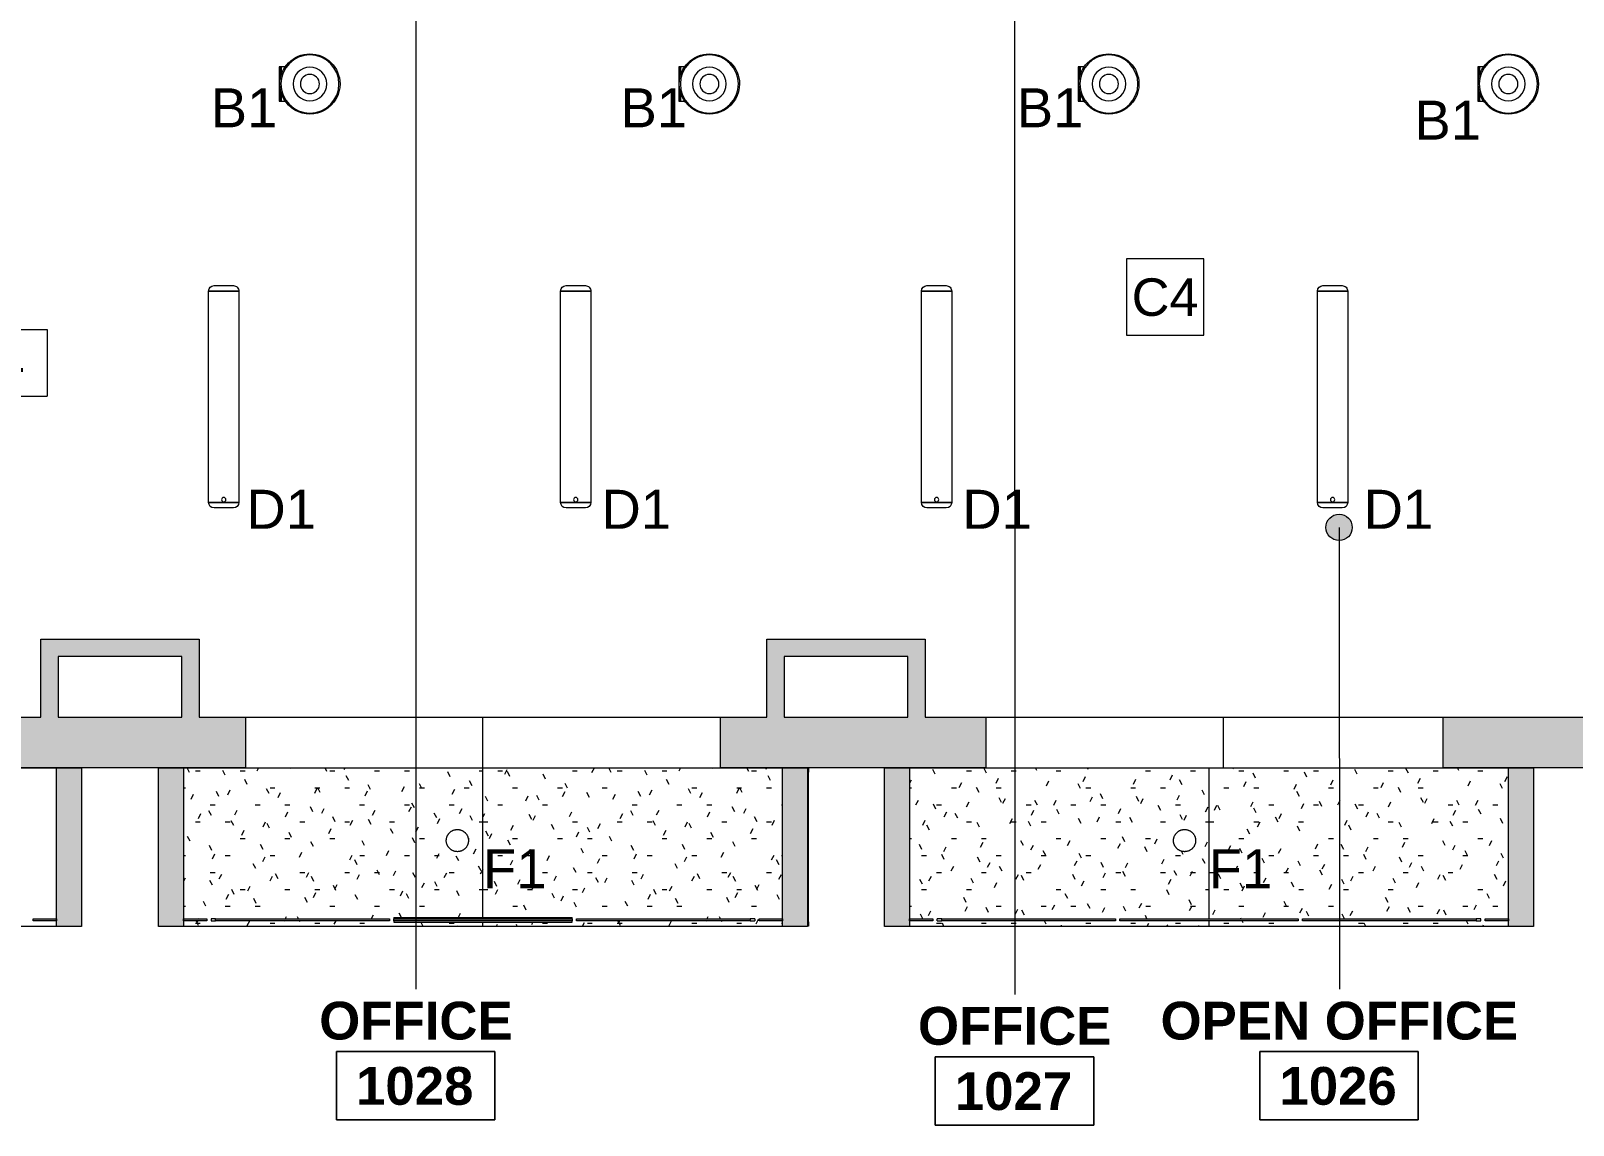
# Model space of a CAD drawing. Header units: inches. Extents: x 4387 to 7158, y 1246 to 2590.
# Drawn here: x 5614.2 to 5964.7, y 1259.7 to 1508.3 of the extents above; entities that cross this region are included whole.
import ezdxf

# ---------------------------------------------------------------- set-up
doc = ezdxf.new("R2010")
doc.units = ezdxf.units.IN
doc.header["$MEASUREMENT"] = 0
for name, color, linetype, lineweight in [('A-ANNO-KEYN', 231, 'Continuous', 9), ('A-AREA-IDEN', 2, 'Continuous', 9), ('A-CLNG', 13, 'Continuous', 13), ('A-CLNG-IDEN', 151, 'Continuous', 9), ('A-CLNG-PATT', 13, 'Continuous', 13), ('A-GENM', 13, 'Continuous', 9), ('A-GLAZ-CURT', 52, 'Continuous', 13), ('A-GLAZ-CWMG', 51, 'Continuous', 13), ('A-WALL', 113, 'Continuous', 13), ('A-WALL-PATT', 111, 'Continuous', 13), ('E-LITE-EQPM', 33, 'Continuous', 9), ('E-LITE-EQPM-IDEN', 33, 'Continuous', 9)]:
    doc.layers.add(name, color=color, linetype=linetype, lineweight=lineweight)
doc.styles.add('Arial', font='arial.ttf', dxfattribs={"height": 8.851796})
doc.styles.add('Swis721 Lt BT', font='swissl.ttf', dxfattribs={"height": 8.514638})
doc.styles.add('Swis721 Lt BT_B', font='', dxfattribs={"height": 8.583975})
doc.styles.get('Swis721 Lt BT_B').set_extended_font_data('Swis721 Lt BT', bold=True)

# ---------------------------------------------------------------- blocks, each defined once
blk = doc.blocks.new('System Panel - Glazed-5120250-10TH FLOOR RCP')
at = {"layer": 'A-GLAZ-CURT'}
blk.add_hatch(color=10, dxfattribs=at).paths.add_polyline_path([(-19.25, 0.25), (-19.25, -0.25), (20.25, -0.25), (20.25, 0.25)], flags=0)
at = {"layer": 'A-GLAZ-CURT', "color": 55}
for p, q in [((-20.25, 0.25), (-20.25, -0.25)), ((-19.25, 0.25), (-20.25, 0.25)), ((-20.25, -0.25), (-19.25, -0.25))]:
    blk.add_line(p, q, dxfattribs=at)
at = {"layer": 'A-GLAZ-CURT', "color": 8, "lineweight": 20}
for p, q in [((-19.25, -0.25), (-19.25, 0.25)), ((-19.25, 0.25), (20.25, 0.25)), ((20.25, 0.25), (20.25, -0.25)), ((20.25, -0.25), (-19.25, -0.25))]:
    blk.add_line(p, q, dxfattribs=at)
blk = doc.blocks.new('System Panel - Glazed-4413610-10TH FLOOR RCP')
at = {"layer": 'A-GLAZ-CURT'}
blk.add_hatch(color=10, dxfattribs=at).paths.add_polyline_path([(20.25, 0.25), (-20.25, 0.25), (-20.25, -0.25), (20.25, -0.25)], flags=0)
at = {"layer": 'A-GLAZ-CURT', "color": 8, "lineweight": 20}
for p, q in [((-20.25, -0.25), (-20.25, 0.25)), ((-20.25, 0.25), (20.25, 0.25)), ((20.25, 0.25), (20.25, -0.25)), ((20.25, -0.25), (-20.25, -0.25))]:
    blk.add_line(p, q, dxfattribs=at)
blk = doc.blocks.new('System Panel - Glazed-5120251-10TH FLOOR RCP')
at = {"layer": 'A-GLAZ-CURT'}
blk.add_hatch(color=10, dxfattribs=at).paths.add_polyline_path([(-16.85, 0.25), (-20.25, 0.25), (-20.25, -0.25), (19.25, -0.25), (19.25, 0.25)], flags=0)
at = {"layer": 'A-GLAZ-CURT', "color": 8, "lineweight": 20}
for p, q in [((-20.25, -0.25), (-20.25, 0.25)), ((-20.25, 0.25), (19.25, 0.25)), ((19.25, 0.25), (19.25, -0.25)), ((19.25, -0.25), (-20.25, -0.25))]:
    blk.add_line(p, q, dxfattribs=at)
at = {"layer": 'A-GLAZ-CURT', "color": 55}
for p, q in [((20.25, 0.25), (19.25, 0.25)), ((20.25, 0.25), (20.25, -0.25)), ((19.25, -0.25), (20.25, -0.25))]:
    blk.add_line(p, q, dxfattribs=at)
blk = doc.blocks.new('System Panel - Glazed-5120255-10TH FLOOR RCP')
at = {"layer": 'A-GLAZ-CURT'}
blk.add_hatch(color=10, dxfattribs=at).paths.add_polyline_path([(-4.75, 0.25), (-4.75, -0.25), (0.58, -0.25), (0.58, 0.25)], flags=0)
at = {"layer": 'A-GLAZ-CURT', "color": 8, "lineweight": 20}
for p, q in [((-4.75, -0.25), (-4.75, 0.25)), ((-4.75, 0.25), (0.58, 0.25)), ((0.58, 0.25), (0.58, -0.25)), ((0.58, -0.25), (-4.75, -0.25))]:
    blk.add_line(p, q, dxfattribs=at)
blk = doc.blocks.new('System Panel - Glazed-5120256-10TH FLOOR RCP')
at = {"layer": 'A-GLAZ-CURT'}
blk.add_hatch(color=10, dxfattribs=at).paths.add_polyline_path([(0.58, -0.25), (0.58, 0.25), (-4.75, 0.25), (-4.75, -0.25)], flags=0)
at = {"layer": 'A-GLAZ-CURT', "color": 8, "lineweight": 20}
for p, q in [((-4.75, -0.25), (-4.75, 0.25)), ((-4.75, 0.25), (0.58, 0.25)), ((0.58, 0.25), (0.58, -0.25)), ((0.58, -0.25), (-4.75, -0.25))]:
    blk.add_line(p, q, dxfattribs=at)
blk = doc.blocks.new('System Panel - Glazed-5120317-10TH FLOOR RCP')
at = {"layer": 'A-GLAZ-CURT'}
blk.add_hatch(color=10, dxfattribs=at).paths.add_polyline_path([(20.25, -0.25), (20.25, 0.25), (-19.25, 0.25), (-19.25, -0.25)], flags=0)
at = {"layer": 'A-GLAZ-CURT', "color": 55}
for p, q in [((-20.25, 0.25), (-20.25, -0.25)), ((-19.25, 0.25), (-20.25, 0.25)), ((-20.25, -0.25), (-19.25, -0.25))]:
    blk.add_line(p, q, dxfattribs=at)
at = {"layer": 'A-GLAZ-CURT', "color": 8, "lineweight": 20}
for p, q in [((-19.25, -0.25), (-19.25, 0.25)), ((-19.25, 0.25), (20.25, 0.25)), ((20.25, 0.25), (20.25, -0.25)), ((20.25, -0.25), (-19.25, -0.25))]:
    blk.add_line(p, q, dxfattribs=at)
blk = doc.blocks.new('System Panel - Glazed-4416021-10TH FLOOR RCP')
at = {"layer": 'A-GLAZ-CURT'}
blk.add_hatch(color=10, dxfattribs=at).paths.add_polyline_path([(-20.25, 0.25), (-20.25, -0.25), (20.25, -0.25), (20.25, 0.25), (-19.99, 0.25)], flags=0)
at = {"layer": 'A-GLAZ-CURT', "color": 8, "lineweight": 20}
for p, q in [((-20.25, -0.25), (-20.25, 0.25)), ((-20.25, 0.25), (20.25, 0.25)), ((20.25, 0.25), (20.25, -0.25)), ((20.25, -0.25), (-20.25, -0.25))]:
    blk.add_line(p, q, dxfattribs=at)
blk = doc.blocks.new('System Panel - Glazed-5120318-10TH FLOOR RCP')
at = {"layer": 'A-GLAZ-CURT'}
blk.add_hatch(color=10, dxfattribs=at).paths.add_polyline_path([(19.25, -0.25), (19.25, 0.25), (-20.25, 0.25), (-20.25, -0.25)], flags=0)
at = {"layer": 'A-GLAZ-CURT', "color": 8, "lineweight": 20}
for p, q in [((-20.25, -0.25), (-20.25, 0.25)), ((-20.25, 0.25), (19.25, 0.25)), ((19.25, 0.25), (19.25, -0.25)), ((19.25, -0.25), (-20.25, -0.25))]:
    blk.add_line(p, q, dxfattribs=at)
at = {"layer": 'A-GLAZ-CURT', "color": 55}
for p, q in [((20.25, 0.25), (19.25, 0.25)), ((20.25, 0.25), (20.25, -0.25)), ((19.25, -0.25), (20.25, -0.25))]:
    blk.add_line(p, q, dxfattribs=at)
blk = doc.blocks.new('Rectangular Mullion - 1_ Square-4415999-10TH FLOOR RCP')
at = {"layer": 'A-GLAZ-CWMG', "color": 55}
for p, q in [((5696.71, 1306.86), (5696.71, 1306.61)), ((5696.71, 1306.86), (5737.21, 1306.86)), ((5696.71, 1306.11), (5696.71, 1305.86)), ((5696.71, 1305.86), (5737.21, 1305.86)), ((5737.21, 1306.61), (5737.21, 1306.86)), ((5737.21, 1305.86), (5737.21, 1306.11))]:
    blk.add_line(p, q, dxfattribs=at)
blk = doc.blocks.new('Rectangular Mullion - 1_ Square-V33-10TH FLOOR RCP')
at = {"layer": 'A-GLAZ-CWMG', "color": 55}
for p, q in [((5790.71, 1305.91), (5790.95, 1305.91)), ((5790.95, 1304.91), (5790.71, 1304.91)), ((5790.95, 1305.91), (5790.95, 1304.91))]:
    blk.add_line(p, q, dxfattribs=at)
blk = doc.blocks.new('Rectangular Mullion - 1_ Square-V34-10TH FLOOR RCP')
at = {"layer": 'A-GLAZ-CWMG', "color": 55}
for p, q in [((5790.95, 1339.9), (5790.71, 1339.9)), ((5790.95, 1305.91), (5790.95, 1339.9)), ((5790.71, 1305.91), (5790.95, 1305.91))]:
    blk.add_line(p, q, dxfattribs=at)
blk = doc.blocks.new('Rectangular Mullion - 1_ Square-V35-10TH FLOOR RCP')
at = {"layer": 'A-GLAZ-CWMG', "color": 55}
for p, q in [((5790.95, 1339.9), (5790.71, 1339.9)), ((5790.95, 1340.86), (5790.95, 1339.9))]:
    blk.add_line(p, q, dxfattribs=at)
blk = doc.blocks.new('L-Surface Mounted Downlight - B - DOWNLIGHT_ SURFACE MOUNTED-5054385-10TH FLOOR RCP')
at = {"layer": 'A-GENM'}
for p, q in [((-6.96, 3.92), (-5.54, 3.92)), ((-6.96, -3.92), (-6.96, 3.92)), ((-6.7, 3.92), (-6.7, 1.07)), ((-6.54, 1.94), (-6.54, 3.92)), ((-6.7, -1.07), (-6.7, -3.92)), ((-6.54, -3.92), (-6.54, -1.94)), ((-5.54, -3.92), (-6.96, -3.92))]:
    blk.add_line(p, q, dxfattribs=at)
at = {"layer": 'E-LITE-EQPM'}
for radius in [6.6, 3.83, 2.17]:
    blk.add_circle((0, 0), radius, dxfattribs=at)
for start, end in [(360, 180), (180, 360)]:
    blk.add_arc((0, 0), 6.84, start, end, dxfattribs=at)
blk = doc.blocks.new('Bulb_Fiction_Pendant_15732 - P1-5176579-10TH FLOOR RCP')
at = {"layer": 'E-LITE-EQPM', "flags": 128}
for points in [[(-2.58, 0), (-2.57, 0.1), (-2.57, 0.2), (-2.56, 0.3), (-2.54, 0.4), (-2.53, 0.5), (-2.5, 0.6), (-2.48, 0.7), (-2.45, 0.79), (-2.41, 0.89), (-2.38, 0.98), (-2.34, 1.07), (-2.29, 1.16), (-2.24, 1.25), (-2.19, 1.34), (-2.14, 1.42), (-2.08, 1.5), (-2.02, 1.58), (-1.95, 1.66), (-1.88, 1.74), (-1.81, 1.81), (-1.74, 1.88), (-1.66, 1.94), (-1.58, 2), (-1.5, 2.06), (-1.42, 2.12), (-1.33, 2.17), (-1.24, 2.22), (-1.15, 2.27), (-1.06, 2.31), (-0.97, 2.35), (-0.87, 2.38), (-0.78, 2.41), (-0.68, 2.44), (-0.58, 2.46), (-0.48, 2.48), (-0.38, 2.5), (-0.28, 2.51), (-0.18, 2.52), (-0.08, 2.52), (0.02, 2.52), (0.12, 2.51), (0.22, 2.5), (0.32, 2.49), (0.42, 2.47), (0.52, 2.45), (0.61, 2.43), (0.71, 2.4), (0.81, 2.37), (0.9, 2.33), (0.99, 2.29), (1.08, 2.25), (1.17, 2.2), (1.26, 2.15), (1.34, 2.09), (1.43, 2.04), (1.51, 1.98), (1.58, 1.91), (1.66, 1.84), (1.73, 1.77), (1.8, 1.7), (1.87, 1.63), (1.93, 1.55), (1.99, 1.47), (2.05, 1.38), (2.1, 1.3), (2.15, 1.21), (2.2, 1.12), (2.24, 1.03), (2.28, 0.94), (2.32, 0.84), (2.35, 0.75), (2.38, 0.65), (2.4, 0.55), (2.42, 0.46), (2.44, 0.36), (2.45, 0.26), (2.46, 0.16), (2.46, 0.05), (2.46, 0)], [(2.46, 0), (2.46, -0.1), (2.46, -0.2), (2.45, -0.3), (2.43, -0.4), (2.41, -0.5), (2.39, -0.6), (2.37, -0.7), (2.34, -0.79), (2.3, -0.89), (2.26, -0.98), (2.22, -1.07), (2.18, -1.16), (2.13, -1.25), (2.08, -1.34), (2.02, -1.42), (1.96, -1.5), (1.9, -1.58), (1.84, -1.66), (1.77, -1.74), (1.7, -1.81), (1.63, -1.88), (1.55, -1.94), (1.47, -2), (1.39, -2.06), (1.31, -2.12), (1.22, -2.17), (1.13, -2.22), (1.04, -2.27), (0.95, -2.31), (0.86, -2.35), (0.76, -2.38), (0.67, -2.41), (0.57, -2.44), (0.47, -2.46), (0.37, -2.48), (0.27, -2.5), (0.17, -2.51), (0.07, -2.52), (-0.03, -2.52), (-0.13, -2.52), (-0.23, -2.51), (-0.33, -2.5), (-0.43, -2.49), (-0.53, -2.47), (-0.63, -2.45), (-0.73, -2.43), (-0.82, -2.4), (-0.92, -2.37), (-1.01, -2.33), (-1.1, -2.29), (-1.2, -2.25), (-1.28, -2.2), (-1.37, -2.15), (-1.46, -2.09), (-1.54, -2.04), (-1.62, -1.98), (-1.7, -1.91), (-1.77, -1.84), (-1.84, -1.77), (-1.91, -1.7), (-1.98, -1.63), (-2.04, -1.55), (-2.1, -1.47), (-2.16, -1.38), (-2.22, -1.3), (-2.27, -1.21), (-2.31, -1.12), (-2.36, -1.03), (-2.39, -0.94), (-2.43, -0.84), (-2.46, -0.75), (-2.49, -0.65), (-2.51, -0.55), (-2.53, -0.46), (-2.55, -0.36), (-2.56, -0.26), (-2.57, -0.16), (-2.58, -0.05), (-2.58, 0)]]:
    blk.add_lwpolyline(points, dxfattribs=at)
blk = doc.blocks.new('Suspended-Linear-LED-Direct_Indirect-Pinnacle-LC6A35 - INVALID TYPE-4960428-10TH FLOOR RCP')
at = {"layer": 'E-LITE-EQPM'}
for p, q in [((-25.25, 2.19), (-25.25, -2.19)), ((-24, -3.44), (-24, 3.44)), ((24, 3.44), (-24, 3.44)), ((-24, 3.44), (-24, -3.44)), ((24, 3.44), (24, -3.44)), ((24, -3.44), (24, 3.44)), ((25.25, -2.19), (25.25, 2.19)), ((-24, -3.44), (24, -3.44))]:
    blk.add_line(p, q, dxfattribs=at)
blk.add_circle((-23.36, 0), 0.5, dxfattribs=at)
for centre, start, end in [((-24, 2.19), 90, 180), ((24, 2.19), 360, 90), ((-24, -2.19), 180, 270), ((24, -2.19), 270, 360)]:
    blk.add_arc(centre, 1.25, start, end, dxfattribs=at)
blk = doc.blocks.new('OTJ_ Room Tag - Room Name _ Number-360227-10TH FLOOR RCP')
at = {"layer": 'A-AREA-IDEN'}
for p, q in [((-0.1881, -0.1636), (-0.1881, -0.0018)), ((-0.1881, -0.0018), (0.1869, -0.0018)), ((0.1869, -0.0018), (-0.1881, -0.0018)), ((-0.1881, -0.0018), (-0.1881, -0.1636)), ((0.1869, -0.0018), (0.1869, -0.1636)), ((0.1869, -0.1636), (0.1869, -0.0018)), ((0.1869, -0.1636), (-0.1881, -0.1636)), ((-0.1881, -0.1636), (0.1869, -0.1636))]:
    blk.add_line(p, q, dxfattribs=at)
blk = doc.blocks.new('Keynote Tag - Keynote Number - Boxed-135510-10TH FLOOR RCP')
at = {"layer": 'A-ANNO-KEYN'}
for p, q in [((-0.125, -0.0792), (-0.125, 0.0781)), ((-0.125, 0.0781), (0.125, 0.0781)), ((0.125, 0.0781), (0.125, -0.0792)), ((-0.125, -0.0792), (0.125, -0.0792))]:
    blk.add_line(p, q, dxfattribs=at)

msp = doc.modelspace()

# ---------------------------------------------------------------- hatches: boundary and pattern name
at = {"layer": 'A-AREA-IDEN'}
h = msp.add_hatch(color=256, dxfattribs=at)
edge = h.paths.add_edge_path(flags=0)
edge.add_arc((5911.52, 1395.51), 3, 0, 360)
at = {"layer": 'A-CLNG-PATT'}
for points in [[(5620.03, 1304.86), (5625.71, 1304.86), (5625.71, 1340.85), (5620.03, 1340.85), (5620.03, 1310.79)], [(5643.21, 1304.86), (5648.88, 1304.86), (5648.88, 1340.85), (5643.21, 1340.85), (5643.21, 1310.79)], [(5785.03, 1304.86), (5790.71, 1304.86), (5790.71, 1340.85), (5785.03, 1340.85), (5785.03, 1310.79)], [(5808.21, 1304.86), (5813.88, 1304.86), (5813.88, 1340.85), (5808.21, 1340.85), (5808.21, 1310.79)], [(5955.71, 1304.86), (5955.71, 1340.85), (5950.03, 1340.85), (5950.03, 1304.86)]]:
    msp.add_hatch(color=10, dxfattribs=at).paths.add_polyline_path(points, flags=0)
h = msp.add_hatch(dxfattribs=at)
h.set_pattern_fill('FP_7', color=10, style=0, pattern_type=2)
h.set_pattern_definition([(0, (1201.404, 0), (13.578, 3.84), [1.12, -9.064, 1.12, -9.064, -54.313]), (0, (1201.404, 0), (13.578, 3.84), [-20.368, 1.12, -19.247, 1.12, -9.064, -23.762]), (0, (1201.404, 0), (13.578, 3.84), [-50.919, 1.12, -5.669, 1.12, -15.853]), (117.039, (1206.496, 1.92), (-10.0683934, 12.0477965), [1.232, -9.969, 1.232, -9.969, -59.738]), (117.039, (1206.496, 1.92), (-10.0683934, 12.0477965), [-22.402, 1.232, -21.17, 1.232, -9.969, -26.135]), (117.039, (1206.496, 1.92), (-10.0683934, 12.0477965), [-56.004, 1.232, -6.235, 1.232, -17.436]), (242.961, (1208.193, 9.6), (-3.509961, -14.556441), [1.232, -9.969, 1.232, -9.969, -59.738]), (242.961, (1208.193, 9.6), (-3.509961, -14.556441), [-22.402, 1.232, -21.17, 1.232, -9.969, -26.135]), (242.961, (1208.193, 9.6), (-3.509961, -14.556441), [-56.004, 1.232, -6.235, 1.232, -17.436])])
h.paths.add_polyline_path([(5695.71, 1304.86), (5716.96, 1304.86), (5716.96, 1305.86), (5696.71, 1305.86), (5696.71, 1306.86), (5716.96, 1306.86), (5716.96, 1340.85), (5648.88, 1340.85), (5648.88, 1306.61), (5654.21, 1306.61), (5654.21, 1306.11), (5648.88, 1306.11), (5648.88, 1304.86), (5656.21, 1304.86)], flags=0)
h.paths.add_polyline_path([(5695.71, 1306.11), (5655.21, 1306.11), (5655.21, 1306.61), (5695.71, 1306.61)], flags=0)
h.paths.add_polyline_path([(5711.14, 1321.84), (5710.41, 1321.97), (5710.07, 1322.09), (5709.58, 1322.4), (5709.2, 1322.77), (5708.84, 1323.34), (5708.79, 1323.5), (5708.63, 1324.26), (5708.71, 1324.98), (5708.83, 1325.34), (5709.09, 1325.82), (5709.62, 1326.36), (5709.97, 1326.59), (5710.68, 1326.82), (5711.14, 1326.88), (5711.86, 1326.76), (5712.21, 1326.63), (5712.7, 1326.32), (5713.07, 1325.95), (5713.44, 1325.38), (5713.49, 1325.22), (5713.65, 1324.46), (5713.57, 1323.74), (5713.44, 1323.36), (5713.19, 1322.9), (5712.65, 1322.37), (5712.3, 1322.13), (5711.6, 1321.9), (5711.33, 1321.87)], flags=0)
h = msp.add_hatch(dxfattribs=at)
h.set_pattern_fill('FP_6', color=10, style=0, pattern_type=2)
h.set_pattern_definition([(0, (1297.278, 0), (13.578, 3.84), [1.12, -9.064, 1.12, -9.064, -54.313]), (0, (1297.278, 0), (13.578, 3.84), [-20.368, 1.12, -19.247, 1.12, -9.064, -23.762]), (0, (1297.278, 0), (13.578, 3.84), [-50.919, 1.12, -5.669, 1.12, -15.853]), (117.039, (1302.37, 1.92), (-10.0683934, 12.0477965), [1.232, -9.969, 1.232, -9.969, -59.738]), (117.039, (1302.37, 1.92), (-10.0683934, 12.0477965), [-22.402, 1.232, -21.17, 1.232, -9.969, -26.135]), (117.039, (1302.37, 1.92), (-10.0683934, 12.0477965), [-56.004, 1.232, -6.235, 1.232, -17.436]), (242.961, (1304.067, 9.6), (-3.509961, -14.556441), [1.232, -9.969, 1.232, -9.969, -59.738]), (242.961, (1304.067, 9.6), (-3.509961, -14.556441), [-22.402, 1.232, -21.17, 1.232, -9.969, -26.135]), (242.961, (1304.067, 9.6), (-3.509961, -14.556441), [-56.004, 1.232, -6.235, 1.232, -17.436])])
h.paths.add_polyline_path([(5777.71, 1304.86), (5785.03, 1304.86), (5785.03, 1306.11), (5779.71, 1306.11), (5779.71, 1306.61), (5785.03, 1306.61), (5785.03, 1340.85), (5716.96, 1340.85), (5716.96, 1306.86), (5737.21, 1306.86), (5737.21, 1305.86), (5716.96, 1305.86), (5716.96, 1304.86), (5738.21, 1304.86)], flags=0)
h.paths.add_polyline_path([(5778.71, 1306.11), (5738.21, 1306.11), (5738.21, 1306.61), (5778.71, 1306.61)], flags=0)
h = msp.add_hatch(dxfattribs=at)
h.set_pattern_fill('FP_4', color=10, style=0, pattern_type=2)
h.set_pattern_definition([(0, (1237.462, 0), (13.578, 3.84), [1.12, -9.064, 1.12, -9.064, -54.313]), (0, (1237.462, 0), (13.578, 3.84), [-20.368, 1.12, -19.247, 1.12, -9.064, -23.762]), (0, (1237.462, 0), (13.578, 3.84), [-50.919, 1.12, -5.669, 1.12, -15.853]), (117.039, (1242.554, 1.92), (-10.0683934, 12.0477965), [1.232, -9.969, 1.232, -9.969, -59.738]), (117.039, (1242.554, 1.92), (-10.0683934, 12.0477965), [-22.402, 1.232, -21.17, 1.232, -9.969, -26.135]), (117.039, (1242.554, 1.92), (-10.0683934, 12.0477965), [-56.004, 1.232, -6.235, 1.232, -17.436]), (242.961, (1244.251, 9.6), (-3.509961, -14.556441), [1.232, -9.969, 1.232, -9.969, -59.738]), (242.961, (1244.251, 9.6), (-3.509961, -14.556441), [-22.402, 1.232, -21.17, 1.232, -9.969, -26.135]), (242.961, (1244.251, 9.6), (-3.509961, -14.556441), [-56.004, 1.232, -6.235, 1.232, -17.436])])
h.paths.add_polyline_path([(5861.71, 1304.86), (5881.96, 1304.86), (5881.96, 1306.11), (5861.71, 1306.11), (5861.71, 1306.61), (5881.96, 1306.61), (5881.96, 1340.85), (5813.88, 1340.85), (5813.88, 1306.61), (5819.21, 1306.61), (5819.21, 1306.11), (5813.88, 1306.11), (5813.88, 1304.86), (5860.71, 1304.86)], flags=0)
h.paths.add_polyline_path([(5821.21, 1306.11), (5820.21, 1306.11), (5820.21, 1306.61), (5860.71, 1306.61), (5860.71, 1306.11), (5857.31, 1306.11)], flags=0)
h.paths.add_polyline_path([(5876.41, 1321.84), (5875.68, 1321.97), (5875.34, 1322.09), (5874.85, 1322.4), (5874.49, 1322.74), (5874.11, 1323.34), (5874.06, 1323.5), (5873.9, 1324.26), (5873.98, 1324.98), (5874.11, 1325.36), (5874.36, 1325.82), (5874.89, 1326.36), (5875.24, 1326.59), (5875.95, 1326.82), (5876.41, 1326.88), (5877.13, 1326.76), (5877.47, 1326.63), (5877.97, 1326.32), (5878.34, 1325.95), (5878.7, 1325.38), (5878.73, 1325.32), (5878.91, 1324.46), (5878.83, 1323.74), (5878.7, 1323.36), (5878.46, 1322.9), (5877.92, 1322.37), (5877.57, 1322.13), (5876.87, 1321.9), (5876.6, 1321.87)], flags=0)
h = msp.add_hatch(dxfattribs=at)
h.set_pattern_fill('FP_5', color=10, style=0, pattern_type=2)
h.set_pattern_definition([(0, (1333.336, 0), (13.578, 3.84), [1.12, -9.064, 1.12, -9.064, -54.313]), (0, (1333.336, 0), (13.578, 3.84), [-20.368, 1.12, -19.247, 1.12, -9.064, -23.762]), (0, (1333.336, 0), (13.578, 3.84), [-50.919, 1.12, -5.669, 1.12, -15.853]), (117.039, (1338.428, 1.92), (-10.0683934, 12.0477965), [1.232, -9.969, 1.232, -9.969, -59.738]), (117.039, (1338.428, 1.92), (-10.0683934, 12.0477965), [-22.402, 1.232, -21.17, 1.232, -9.969, -26.135]), (117.039, (1338.428, 1.92), (-10.0683934, 12.0477965), [-56.004, 1.232, -6.235, 1.232, -17.436]), (242.961, (1340.125, 9.6), (-3.509961, -14.556441), [1.232, -9.969, 1.232, -9.969, -59.738]), (242.961, (1340.125, 9.6), (-3.509961, -14.556441), [-22.402, 1.232, -21.17, 1.232, -9.969, -26.135]), (242.961, (1340.125, 9.6), (-3.509961, -14.556441), [-56.004, 1.232, -6.235, 1.232, -17.436])])
h.paths.add_polyline_path([(5902.21, 1304.86), (5950.03, 1304.86), (5950.03, 1306.11), (5944.71, 1306.11), (5944.71, 1306.61), (5950.03, 1306.61), (5950.03, 1340.85), (5881.96, 1340.85), (5881.96, 1306.61), (5902.21, 1306.61), (5902.21, 1306.11), (5881.96, 1306.11), (5881.96, 1304.86)], flags=0)
h.paths.add_polyline_path([(5943.71, 1306.11), (5903.21, 1306.11), (5903.21, 1306.61), (5943.71, 1306.61)], flags=0)
at = {"layer": 'A-WALL-PATT', "lineweight": 9}
for points in [[(5631.23, 1366.14), (5648.52, 1366.14), (5648.52, 1370.08), (5616.46, 1370.08), (5616.46, 1366.14), (5629.04, 1366.14)], [(5652.46, 1352.36), (5652.46, 1370.08), (5648.52, 1370.08), (5648.52, 1352.36), (5650.36, 1352.36)], [(5788.33, 1366.14), (5813.52, 1366.14), (5813.52, 1370.08), (5781.46, 1370.08), (5781.46, 1366.14), (5785.39, 1366.14)], [(5817.46, 1352.36), (5817.46, 1370.08), (5813.52, 1370.08), (5813.52, 1352.36), (5816.62, 1352.36)], [(5616.46, 1352.36), (5620.39, 1352.36), (5620.39, 1366.14), (5616.46, 1366.14), (5616.46, 1353.43)], [(5785.39, 1352.36), (5785.39, 1366.14), (5781.46, 1366.14), (5781.46, 1352.36)], [(5662.96, 1340.86), (5662.96, 1352.36), (5605.96, 1352.35), (5605.96, 1340.86), (5650.36, 1340.86)], [(5831.21, 1340.86), (5831.21, 1352.36), (5770.96, 1352.35), (5770.96, 1340.86), (5813.88, 1340.86)], [(5935.21, 1340.86), (5996.46, 1340.86), (5996.46, 1352.36), (5935.21, 1352.36)]]:
    msp.add_hatch(color=7, dxfattribs=at).paths.add_polyline_path(points, flags=0)

# ---------------------------------------------------------------- linework, layer by layer
at = {"layer": 'A-AREA-IDEN'}
for p, q in [((5701.67, 1536.45), (5701.73, 1290.6)), ((5837.76, 1535.26), (5837.82, 1289.42)), ((5911.52, 1395.51), (5911.59, 1290.6))]:
    msp.add_line(p, q, dxfattribs=at)
msp.add_circle((5911.52, 1395.51), 3, dxfattribs=at)
at = {"layer": 'A-CLNG'}
for p, q in [((5662.96, 1352.36), (5770.96, 1352.36)), ((5831.21, 1352.36), (5935.21, 1352.36))]:
    msp.add_line(p, q, dxfattribs=at)
at = {"layer": 'A-CLNG', "color": 55}
for p, q in [((5483.88, 1340.85), (5620.03, 1340.85)), ((5648.88, 1340.85), (5785.03, 1340.85)), ((5716.96, 1306.86), (5716.96, 1340.85)), ((5813.88, 1340.85), (5950.03, 1340.85)), ((5881.96, 1340.85), (5881.96, 1306.61)), ((5620.03, 1304.86), (5483.88, 1304.86)), ((5785.03, 1304.86), (5648.88, 1304.86)), ((5716.96, 1304.86), (5716.96, 1305.86)), ((5950.03, 1304.86), (5813.88, 1304.86)), ((5881.96, 1306.11), (5881.96, 1304.86))]:
    msp.add_line(p, q, dxfattribs=at)
at = {"layer": 'A-CLNG', "color": 8, "lineweight": 20}
for p, q in [((5620.03, 1304.86), (5620.03, 1340.85)), ((5620.03, 1340.85), (5625.71, 1340.85)), ((5625.71, 1340.85), (5625.71, 1304.86)), ((5643.21, 1304.86), (5643.21, 1340.85)), ((5643.21, 1340.85), (5648.88, 1340.85)), ((5648.88, 1340.85), (5648.88, 1304.86)), ((5785.03, 1304.86), (5785.03, 1340.85)), ((5785.03, 1340.85), (5790.71, 1340.85)), ((5790.71, 1340.85), (5790.71, 1304.86)), ((5808.21, 1304.86), (5808.21, 1340.85)), ((5808.21, 1340.85), (5813.88, 1340.85)), ((5813.88, 1340.85), (5813.88, 1304.86)), ((5950.03, 1304.86), (5950.03, 1340.85)), ((5950.03, 1340.85), (5955.71, 1340.85)), ((5955.71, 1340.85), (5955.71, 1304.86)), ((5625.71, 1304.86), (5620.03, 1304.86)), ((5648.88, 1304.86), (5643.21, 1304.86)), ((5790.71, 1304.86), (5785.03, 1304.86)), ((5813.88, 1304.86), (5808.21, 1304.86)), ((5955.71, 1304.86), (5950.03, 1304.86))]:
    msp.add_line(p, q, dxfattribs=at)
at = {"layer": 'A-CLNG-IDEN', "flags": 128}
msp.add_lwpolyline([(5863.2, 1456.47), (5863.2, 1439.19), (5880.78, 1439.19), (5880.78, 1456.47)], close=True, dxfattribs=at)
at = {"layer": 'A-WALL', "color": 8, "lineweight": 20}
for p, q in [((5616.46, 1370.08), (5652.46, 1370.08)), ((5616.46, 1352.36), (5616.46, 1370.08)), ((5652.46, 1370.08), (5652.46, 1352.36)), ((5781.46, 1370.08), (5817.46, 1370.08)), ((5781.46, 1352.36), (5781.46, 1370.08)), ((5817.46, 1370.08), (5817.46, 1352.36)), ((5648.52, 1366.14), (5620.39, 1366.14)), ((5620.39, 1366.14), (5620.39, 1352.36)), ((5648.52, 1352.36), (5648.52, 1366.14)), ((5813.52, 1366.14), (5785.39, 1366.14)), ((5785.39, 1366.14), (5785.39, 1352.36)), ((5813.52, 1352.36), (5813.52, 1366.14)), ((5607.96, 1352.36), (5616.46, 1352.36)), ((5620.39, 1352.36), (5648.52, 1352.36)), ((5652.46, 1352.36), (5662.96, 1352.36)), ((5662.96, 1352.36), (5662.96, 1340.86)), ((5770.96, 1352.36), (5781.46, 1352.36)), ((5770.96, 1340.86), (5770.96, 1352.36)), ((5785.39, 1352.36), (5813.52, 1352.36)), ((5817.46, 1352.36), (5831.21, 1352.36)), ((5831.21, 1352.36), (5831.21, 1340.86)), ((5935.21, 1352.36), (6007.96, 1352.36)), ((5935.21, 1340.86), (5935.21, 1352.36)), ((5662.96, 1340.86), (5605.96, 1340.86)), ((5831.21, 1340.86), (5770.96, 1340.86)), ((5996.46, 1340.86), (5935.21, 1340.86))]:
    msp.add_line(p, q, dxfattribs=at)
at = {"layer": 'A-WALL', "color": 55}
for p, q in [((5770.96, 1352.35), (5662.96, 1352.35)), ((5716.96, 1340.85), (5716.96, 1352.35)), ((5935.21, 1352.35), (5831.21, 1352.35)), ((5885.21, 1352.35), (5885.21, 1340.85))]:
    msp.add_line(p, q, dxfattribs=at)

# ---------------------------------------------------------------- block references
at = {"layer": 'A-ANNO-KEYN', "xscale": 95.99999999999994, "yscale": 95.99999999999994, "zscale": 95.99999999999994}
msp.add_blockref('Keynote Tag - Keynote Number - Boxed-135510-10TH FLOOR RCP', (5605.92, 1432.92), dxfattribs=at)
at = {"layer": 'A-AREA-IDEN', "xscale": 95.99999999999994, "yscale": 95.99999999999994, "zscale": 95.99999999999994}
for p in [(5701.72, 1276.62), (5911.58, 1276.62), (5837.81, 1275.43)]:
    msp.add_blockref('OTJ_ Room Tag - Room Name _ Number-360227-10TH FLOOR RCP', p, dxfattribs=at)
at = {"layer": 'A-GLAZ-CURT', "color": 55}
for name, p in [('System Panel - Glazed-5120256-10TH FLOOR RCP', (5619.46, 1306.36)), ('System Panel - Glazed-5120317-10TH FLOOR RCP', (5675.46, 1306.36)), ('System Panel - Glazed-4416021-10TH FLOOR RCP', (5716.96, 1306.36)), ('System Panel - Glazed-5120318-10TH FLOOR RCP', (5758.46, 1306.36)), ('System Panel - Glazed-5120256-10TH FLOOR RCP', (5784.46, 1306.36)), ('System Panel - Glazed-5120256-10TH FLOOR RCP', (5949.46, 1306.36))]:
    msp.add_blockref(name, p, dxfattribs=at)
at = {"layer": 'A-GLAZ-CURT', "color": 55, "rotation": 180}
for name, p in [('System Panel - Glazed-5120255-10TH FLOOR RCP', (5649.46, 1306.36)), ('System Panel - Glazed-5120255-10TH FLOOR RCP', (5814.46, 1306.36)), ('System Panel - Glazed-5120251-10TH FLOOR RCP', (5840.46, 1306.36)), ('System Panel - Glazed-4413610-10TH FLOOR RCP', (5881.96, 1306.36)), ('System Panel - Glazed-5120250-10TH FLOOR RCP', (5923.46, 1306.36))]:
    msp.add_blockref(name, p, dxfattribs=at)
at = {"layer": 'A-GLAZ-CWMG', "color": 55}
for name in ['Rectangular Mullion - 1_ Square-V35-10TH FLOOR RCP', 'Rectangular Mullion - 1_ Square-V34-10TH FLOOR RCP', 'Rectangular Mullion - 1_ Square-4415999-10TH FLOOR RCP', 'Rectangular Mullion - 1_ Square-V33-10TH FLOOR RCP']:
    msp.add_blockref(name, (0, 0), dxfattribs=at)
at = {"layer": 'E-LITE-EQPM', "extrusion": (0, 0, -1)}
for name, p, rotation in [('L-Surface Mounted Downlight - B - DOWNLIGHT_ SURFACE MOUNTED-5054385-10TH FLOOR RCP', (-5677.63, 1496.21), 180), ('L-Surface Mounted Downlight - B - DOWNLIGHT_ SURFACE MOUNTED-5054385-10TH FLOOR RCP', (-5768.42, 1496.21), 180), ('L-Surface Mounted Downlight - B - DOWNLIGHT_ SURFACE MOUNTED-5054385-10TH FLOOR RCP', (-5859.21, 1496.21), 180), ('L-Surface Mounted Downlight - B - DOWNLIGHT_ SURFACE MOUNTED-5054385-10TH FLOOR RCP', (-5949.99, 1496.21), 180), ('Suspended-Linear-LED-Direct_Indirect-Pinnacle-LC6A35 - INVALID TYPE-4960428-10TH FLOOR RCP', (-5658.05, 1425.16), 89.99999999999977), ('Suspended-Linear-LED-Direct_Indirect-Pinnacle-LC6A35 - INVALID TYPE-4960428-10TH FLOOR RCP', (-5738.05, 1425.16), 89.99999999999977), ('Suspended-Linear-LED-Direct_Indirect-Pinnacle-LC6A35 - INVALID TYPE-4960428-10TH FLOOR RCP', (-5820.05, 1425.16), 89.99999999999977), ('Suspended-Linear-LED-Direct_Indirect-Pinnacle-LC6A35 - INVALID TYPE-4960428-10TH FLOOR RCP', (-5910.05, 1425.16), 89.99999999999977)]:
    msp.add_blockref(name, p, dxfattribs=dict(at, rotation=rotation))
at = {"layer": 'E-LITE-EQPM'}
for p, rotation in [((5711.14, 1324.42), 90.00000000000014), ((5876.41, 1324.42), 89.99999999999987)]:
    msp.add_blockref('Bulb_Fiction_Pendant_15732 - P1-5176579-10TH FLOOR RCP', p, dxfattribs=dict(at, rotation=rotation))

# ---------------------------------------------------------------- texts
at = {"layer": 'A-AREA-IDEN', "char_height": 8.584, "attachment_point": 2, "line_spacing_factor": 0.998538, "style": 'Swis721 Lt BT_B'}
for s, insert, width in [('OFFICE', (5701.73, 1287.76), 49.572), ('OFFICE', (5837.82, 1286.57), 49.572), ('OPEN OFFICE', (5911.59, 1287.76), 92.016), ('1028', (5701.45, 1272.93), 30.672), ('1026', (5911.3, 1272.93), 30.672), ('1027', (5837.54, 1271.75), 30.672)]:
    msp.add_mtext(s, dxfattribs=dict(at, insert=insert, width=width))
at = {"layer": 'A-CLNG-IDEN', "insert": (5871.99, 1452.06), "char_height": 8.515, "width": 17.496, "attachment_point": 2, "line_spacing_factor": 1.00667, "style": 'Swis721 Lt BT'}
msp.add_mtext('C4', dxfattribs=at)
at = {"layer": 'E-LITE-EQPM-IDEN', "char_height": 8.852, "attachment_point": 2, "line_spacing_factor": 0.938532, "style": 'Arial'}
for s, insert, width in [('B1', (5662.66, 1495.22), 18.036), ('B1', (5755.79, 1495.22), 18.036), ('B1', (5845.85, 1495.22), 18.036), ('B1', (5936.21, 1492.42), 18.036), ('D1', (5671.1, 1404.04), 18.792), ('D1', (5751.81, 1404.04), 18.792), ('D1', (5833.81, 1404.04), 18.792), ('D1', (5925.01, 1404.04), 18.792), ('F1', (5724.19, 1322.39), 17.172), ('F1', (5889.11, 1322.39), 17.172)]:
    msp.add_mtext(s, dxfattribs=dict(at, insert=insert, width=width))

# ---------------------------------------------------------------- next in the draw order: texts
at = {"layer": 'A-ANNO-KEYN', "insert": (5605.89, 1437.64), "char_height": 8.852, "width": 16.416, "attachment_point": 2, "line_spacing_factor": 0.938532, "style": 'Arial', "bg_fill": 3, "box_fill_scale": 1.25, "bg_fill_color": 0, "bg_fill_transparency": 0}
msp.add_mtext('L4', dxfattribs=at)

doc.saveas('drawing.dxf')
